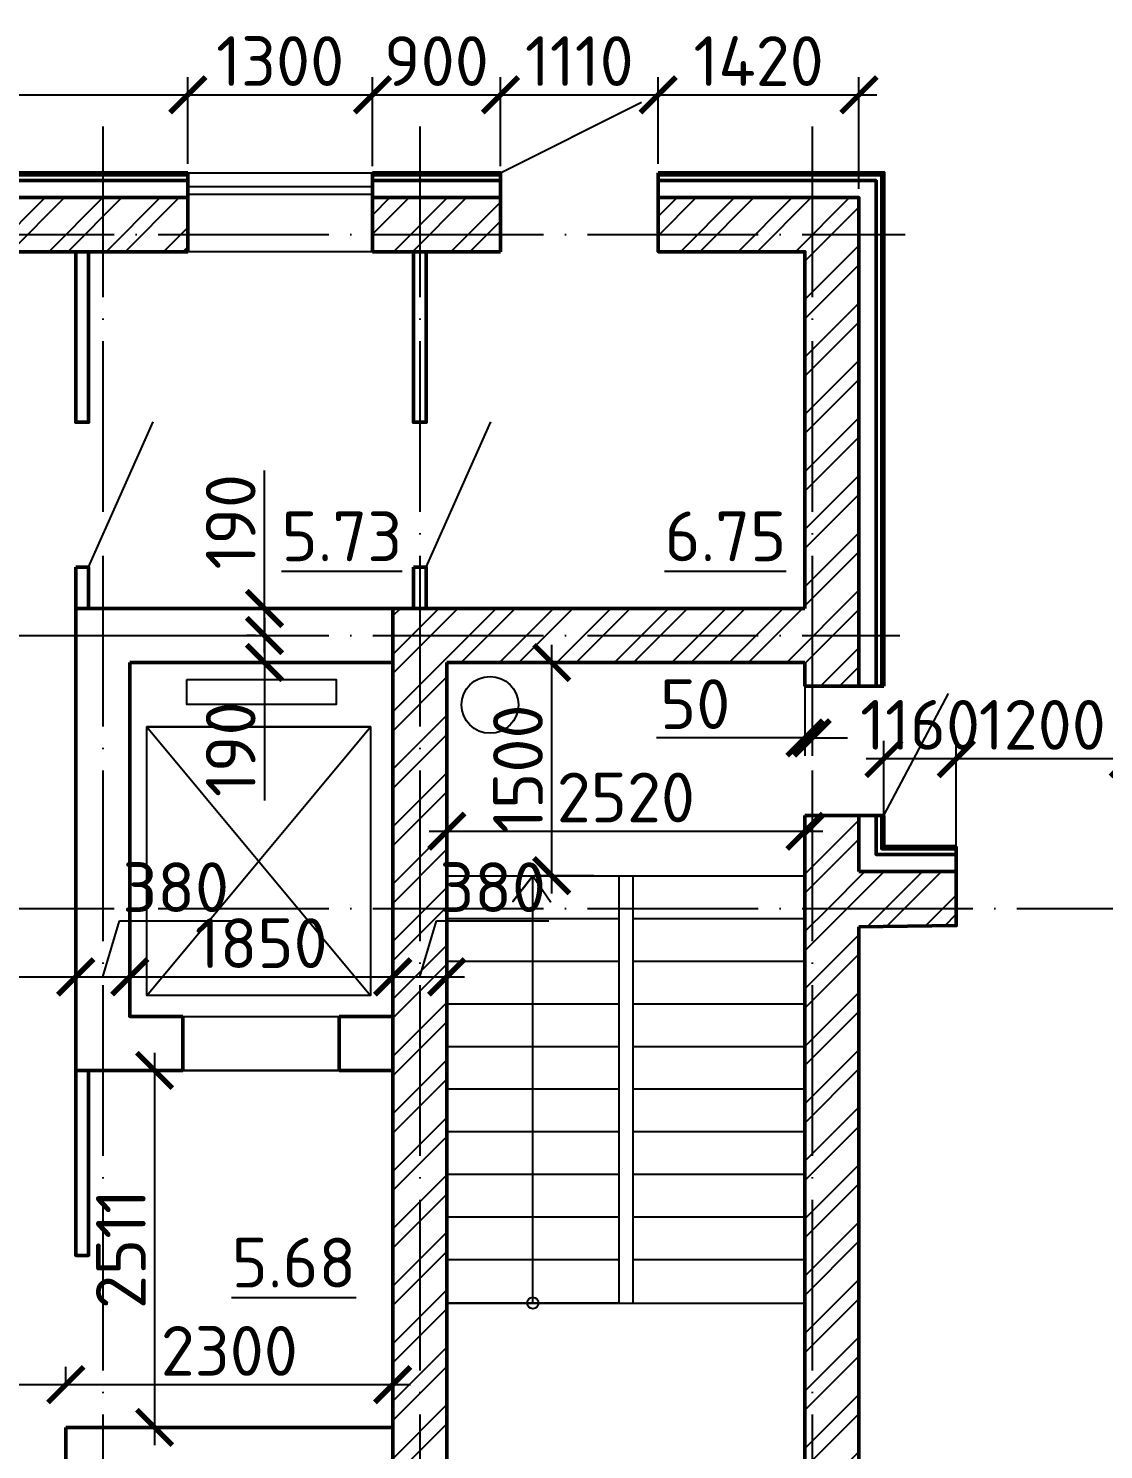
# Model space of a CAD drawing. Header units: millimetres. Extents: x -121275 to -95372, y 16759 to 40426.
# Drawn here: x -118022.8 to -117947.2, y 39449 to 39548.9 of the extents above; entities that cross this region are included whole.
import ezdxf

# ---------------------------------------------------------------- set-up
doc = ezdxf.new("R2010")
doc.units = ezdxf.units.MM
doc.header["$LTSCALE"] = 0.5
doc.linetypes.add('ACAD_ISO04W100', pattern=[30, 24, -3, 0, -3])
for name, color, linetype in [('оси', 7, 'ACAD_ISO04W100'), ('размеры', 7, 'Continuous'), ('тонкие', 7, 'Continuous')]:
    doc.layers.add(name, color=color, linetype=linetype)
for name, color, linetype, lineweight in [('построения', 6, 'Continuous', 25), ('ТОЛСТЫЕ3', 7, 'Continuous', 50), ('ТОНКИЕе', 7, 'Continuous', 25)]:
    doc.layers.add(name, color=color, linetype=linetype, lineweight=lineweight)
doc.styles.add('Наклонный', font='isocpeur.ttf', dxfattribs={"height": 3.5})
doc.dimstyles.new('СТРОИТЕЛЬНЫЙ', dxfattribs={"dimtxt": 3.5, "dimasz": 2.5, "dimexe": 1.25, "dimexo": 0.625, "dimtad": 1, "dimdec": 0, "dimlfac": 100, "dimdsep": 46, "dimtxsty": 'Наклонный', "dimblk1": 'ARCHTICK', "dimblk2": 'ARCHTICK', "dimsah": 1, "dimcen": 0, "dimdle": 1.25, "dimadec": 0, "dimazin": 0, "dimtfac": 0.75, "dimtdec": 0, "dimtmove": 0, "dimatfit": 3, "dimldrblk": 'ARCHTICK', "dimfxl": 1, "dimtolj": 1, "dimtzin": 0, "dimarcsym": 0})
pattern_1 = [(45, (2097.6295, 1014.2258), (-2.02055763, 2.02055763), []), (45, (2098.9765, 1014.2258), (-2.02055763, 2.02055763), [])]

# ---------------------------------------------------------------- blocks, each defined once
blk = doc.blocks.new('_ArchTick')
at = {"color": 0, "linetype": 'ByBlock', "const_width": 0.15}
blk.add_lwpolyline([(-0.5, -0.5), (0.5, 0.5)], dxfattribs=at)
blk = doc.blocks.new('*D973')
at = {"layer": 'Defpoints', "color": 0, "transparency": 16777216}
for p in [(-118006.215, 39508.125), (-117993.271, 39508.125), (-118040.451, 39506.225)]:
    blk.add_point(p, dxfattribs=at)
at = {"layer": 'размеры', "color": 0, "lineweight": -2, "transparency": 16777216}
for p, q in [((-118006.215, 39508.125), (-118006.215, 39517.825)), ((-117993.896, 39508.125), (-118007.465, 39508.125)), ((-118006.215, 39504.975), (-118006.215, 39508.125)), ((-118039.826, 39506.225), (-118004.965, 39506.225))]:
    blk.add_line(p, q, dxfattribs=at)
at = {"layer": 'размеры', "color": 0, "lineweight": -2, "transparency": 16777216, "xscale": 2.5, "yscale": 2.5, "zscale": 2.5}
for p, rotation in [((-118006.215, 39508.125), 90), ((-118006.215, 39506.225), 270)]:
    blk.add_blockref('_ArchTick', p, dxfattribs=dict(at, rotation=rotation))
at = {"layer": 'размеры', "color": 0, "transparency": 16777216, "insert": (-118008.59, 39514.225), "char_height": 3.5, "attachment_point": 5, "rotation": 90, "style": 'Наклонный'}
blk.add_mtext('\\A1;190', dxfattribs=at)
blk = doc.blocks.new('*D974')
at = {"layer": 'Defpoints', "color": 0, "transparency": 16777216}
for p in [(-118006.215, 39506.225), (-118015.687, 39504.325), (-118006.215, 39504.325)]:
    blk.add_point(p, dxfattribs=at)
at = {"layer": 'размеры', "color": 0, "lineweight": -2, "transparency": 16777216}
for p, q in [((-118006.215, 39507.475), (-118006.215, 39504.325)), ((-118006.84, 39506.225), (-118007.465, 39506.225)), ((-118015.062, 39504.325), (-118004.965, 39504.325)), ((-118006.215, 39504.325), (-118006.215, 39494.625))]:
    blk.add_line(p, q, dxfattribs=at)
at = {"layer": 'размеры', "color": 0, "lineweight": -2, "transparency": 16777216, "xscale": 2.5, "yscale": 2.5, "zscale": 2.5}
for p, rotation in [((-118006.215, 39506.225), 90), ((-118006.215, 39504.325), 270)]:
    blk.add_blockref('_ArchTick', p, dxfattribs=dict(at, rotation=rotation))
at = {"layer": 'размеры', "color": 0, "transparency": 16777216, "insert": (-118008.59, 39498.225), "char_height": 3.5, "attachment_point": 5, "rotation": 90, "style": 'Наклонный'}
blk.add_mtext('\\A1;190', dxfattribs=at)
blk = doc.blocks.new('*D975')
at = {"layer": 'Defpoints', "color": 0, "transparency": 16777216}
for p in [(-117968.187, 39504.325), (-117967.687, 39504.325), (-117968.187, 39499.022)]:
    blk.add_point(p, dxfattribs=at)
at = {"layer": 'размеры', "color": 0, "lineweight": -2, "transparency": 16777216}
for p, q in [((-117968.187, 39503.7), (-117968.187, 39497.772)), ((-117967.687, 39503.7), (-117967.687, 39497.772)), ((-117968.187, 39499.022), (-117978.637, 39499.022)), ((-117967.687, 39499.022), (-117968.187, 39499.022)), ((-117967.687, 39499.022), (-117965.187, 39499.022))]:
    blk.add_line(p, q, dxfattribs=at)
at = {"layer": 'размеры', "color": 0, "lineweight": -2, "transparency": 16777216, "xscale": 2.5, "yscale": 2.5, "zscale": 2.5}
blk.add_blockref('_ArchTick', (-117968.187, 39499.022), dxfattribs=at)
at = {"layer": 'размеры', "color": 0, "lineweight": -2, "transparency": 16777216, "xscale": 2.5, "yscale": 2.5, "zscale": 2.5, "rotation": 180}
blk.add_blockref('_ArchTick', (-117967.687, 39499.022), dxfattribs=at)
at = {"layer": 'размеры', "color": 0, "transparency": 16777216, "insert": (-117975.912, 39501.397), "char_height": 3.5, "attachment_point": 5, "style": 'Наклонный'}
blk.add_mtext('\\A1;50', dxfattribs=at)
blk = doc.blocks.new('*D981')
at = {"layer": 'Defpoints', "color": 0, "transparency": 16777216}
for p in [(-118011.612, 39544.258), (-118063.334, 39538.775), (-118011.612, 39538.775)]:
    blk.add_point(p, dxfattribs=at)
at = {"layer": 'размеры', "color": 0, "lineweight": -2, "transparency": 16777216}
for p, q in [((-118063.334, 39539.4), (-118063.334, 39545.508)), ((-118011.612, 39539.4), (-118011.612, 39545.508)), ((-118064.584, 39544.258), (-118010.362, 39544.258))]:
    blk.add_line(p, q, dxfattribs=at)
at = {"layer": 'размеры', "color": 0, "lineweight": -2, "transparency": 16777216, "xscale": 2.5, "yscale": 2.5, "zscale": 2.5, "rotation": 180}
blk.add_blockref('_ArchTick', (-118063.334, 39544.258), dxfattribs=at)
at = {"layer": 'размеры', "color": 0, "lineweight": -2, "transparency": 16777216, "xscale": 2.5, "yscale": 2.5, "zscale": 2.5}
blk.add_blockref('_ArchTick', (-118011.612, 39544.258), dxfattribs=at)
at = {"layer": 'размеры', "color": 0, "transparency": 16777216, "insert": (-118037.473, 39546.633), "char_height": 3.5, "attachment_point": 5, "style": 'Наклонный'}
blk.add_mtext('\\A1;5190', dxfattribs=at)
blk = doc.blocks.new('*D982')
at = {"layer": 'Defpoints', "color": 0, "transparency": 16777216}
for p in [(-117998.612, 39544.258), (-118011.612, 39538.775), (-117998.612, 39538.625)]:
    blk.add_point(p, dxfattribs=at)
at = {"layer": 'размеры', "color": 0, "lineweight": -2, "transparency": 16777216}
for p, q in [((-118011.612, 39539.4), (-118011.612, 39545.508)), ((-117998.612, 39539.25), (-117998.612, 39545.508)), ((-118012.862, 39544.258), (-117997.362, 39544.258))]:
    blk.add_line(p, q, dxfattribs=at)
at = {"layer": 'размеры', "color": 0, "lineweight": -2, "transparency": 16777216, "xscale": 2.5, "yscale": 2.5, "zscale": 2.5, "rotation": 180}
blk.add_blockref('_ArchTick', (-118011.612, 39544.258), dxfattribs=at)
at = {"layer": 'размеры', "color": 0, "lineweight": -2, "transparency": 16777216, "xscale": 2.5, "yscale": 2.5, "zscale": 2.5}
blk.add_blockref('_ArchTick', (-117998.612, 39544.258), dxfattribs=at)
at = {"layer": 'размеры', "color": 0, "transparency": 16777216, "insert": (-118005.112, 39546.633), "char_height": 3.5, "attachment_point": 5, "style": 'Наклонный'}
blk.add_mtext('\\A1;1300', dxfattribs=at)
blk = doc.blocks.new('*D999')
at = {"layer": 'Defpoints', "color": 0, "transparency": 16777216}
for p in [(-118019.487, 39482.207), (-118037.787, 39477.525), (-118019.487, 39477.525)]:
    blk.add_point(p, dxfattribs=at)
at = {"layer": 'размеры', "color": 0, "lineweight": -2, "transparency": 16777216}
for p, q in [((-118037.787, 39478.15), (-118037.787, 39483.457)), ((-118019.487, 39478.15), (-118019.487, 39483.457)), ((-118039.037, 39482.207), (-118018.237, 39482.207))]:
    blk.add_line(p, q, dxfattribs=at)
at = {"layer": 'размеры', "color": 0, "lineweight": -2, "transparency": 16777216, "xscale": 2.5, "yscale": 2.5, "zscale": 2.5, "rotation": 180}
blk.add_blockref('_ArchTick', (-118037.787, 39482.207), dxfattribs=at)
at = {"layer": 'размеры', "color": 0, "lineweight": -2, "transparency": 16777216, "xscale": 2.5, "yscale": 2.5, "zscale": 2.5}
blk.add_blockref('_ArchTick', (-118019.487, 39482.207), dxfattribs=at)
at = {"layer": 'размеры', "color": 0, "transparency": 16777216, "insert": (-118028.637, 39484.582), "char_height": 3.5, "attachment_point": 5, "style": 'Наклонный'}
blk.add_mtext('\\A1;1830', dxfattribs=at)
blk = doc.blocks.new('*D1000')
at = {"layer": 'Defpoints', "color": 0, "transparency": 16777216}
for p in [(-118015.687, 39482.207), (-118015.687, 39479.425), (-118019.487, 39477.525)]:
    blk.add_point(p, dxfattribs=at)
at = {"layer": 'размеры', "color": 0, "lineweight": -2, "transparency": 16777216}
for p, q in [((-118017.587, 39482.207), (-118016.406, 39486.144)), ((-118016.406, 39486.144), (-118008.506, 39486.144)), ((-118019.487, 39478.15), (-118019.487, 39483.457)), ((-118015.687, 39480.05), (-118015.687, 39483.457)), ((-118020.737, 39482.207), (-118014.437, 39482.207))]:
    blk.add_line(p, q, dxfattribs=at)
at = {"layer": 'размеры', "color": 0, "lineweight": -2, "transparency": 16777216, "xscale": 2.5, "yscale": 2.5, "zscale": 2.5, "rotation": 180}
blk.add_blockref('_ArchTick', (-118019.487, 39482.207), dxfattribs=at)
at = {"layer": 'размеры', "color": 0, "lineweight": -2, "transparency": 16777216, "xscale": 2.5, "yscale": 2.5, "zscale": 2.5}
blk.add_blockref('_ArchTick', (-118015.687, 39482.207), dxfattribs=at)
at = {"layer": 'размеры', "color": 0, "transparency": 16777216, "insert": (-118012.456, 39488.519), "char_height": 3.5, "attachment_point": 5, "style": 'Наклонный'}
blk.add_mtext('\\A1;380', dxfattribs=at)
blk = doc.blocks.new('*D1001')
at = {"layer": 'Defpoints', "color": 0, "transparency": 16777216}
for p in [(-117997.187, 39482.207), (-118015.687, 39479.425), (-117997.187, 39479.425)]:
    blk.add_point(p, dxfattribs=at)
at = {"layer": 'размеры', "color": 0, "lineweight": -2, "transparency": 16777216}
for p, q in [((-118015.687, 39480.05), (-118015.687, 39483.457)), ((-117997.187, 39480.05), (-117997.187, 39483.457)), ((-118016.937, 39482.207), (-117995.937, 39482.207))]:
    blk.add_line(p, q, dxfattribs=at)
at = {"layer": 'размеры', "color": 0, "lineweight": -2, "transparency": 16777216, "xscale": 2.5, "yscale": 2.5, "zscale": 2.5, "rotation": 180}
blk.add_blockref('_ArchTick', (-118015.687, 39482.207), dxfattribs=at)
at = {"layer": 'размеры', "color": 0, "lineweight": -2, "transparency": 16777216, "xscale": 2.5, "yscale": 2.5, "zscale": 2.5}
blk.add_blockref('_ArchTick', (-117997.187, 39482.207), dxfattribs=at)
at = {"layer": 'размеры', "color": 0, "transparency": 16777216, "insert": (-118006.437, 39484.582), "char_height": 3.5, "attachment_point": 5, "style": 'Наклонный'}
blk.add_mtext('\\A1;1850', dxfattribs=at)
blk = doc.blocks.new('*D1002')
at = {"layer": 'Defpoints', "color": 0, "transparency": 16777216}
for p in [(-117993.387, 39482.207), (-117997.187, 39479.425), (-117993.387, 39479.425)]:
    blk.add_point(p, dxfattribs=at)
at = {"layer": 'размеры', "color": 0, "lineweight": -2, "transparency": 16777216}
for p, q in [((-117995.287, 39482.207), (-117994.106, 39486.144)), ((-117994.106, 39486.144), (-117986.206, 39486.144)), ((-117997.187, 39480.05), (-117997.187, 39483.457)), ((-117993.387, 39480.05), (-117993.387, 39483.457)), ((-117998.437, 39482.207), (-117992.137, 39482.207))]:
    blk.add_line(p, q, dxfattribs=at)
at = {"layer": 'размеры', "color": 0, "lineweight": -2, "transparency": 16777216, "xscale": 2.5, "yscale": 2.5, "zscale": 2.5, "rotation": 180}
blk.add_blockref('_ArchTick', (-117997.187, 39482.207), dxfattribs=at)
at = {"layer": 'размеры', "color": 0, "lineweight": -2, "transparency": 16777216, "xscale": 2.5, "yscale": 2.5, "zscale": 2.5}
blk.add_blockref('_ArchTick', (-117993.387, 39482.207), dxfattribs=at)
at = {"layer": 'размеры', "color": 0, "transparency": 16777216, "insert": (-117990.156, 39488.519), "char_height": 3.5, "attachment_point": 5, "style": 'Наклонный'}
blk.add_mtext('\\A1;380', dxfattribs=at)
blk = doc.blocks.new('*D1003')
at = {"layer": 'Defpoints', "color": 0, "transparency": 16777216}
for p in [(-117993.387, 39504.325), (-117968.187, 39493.556), (-117968.187, 39492.457)]:
    blk.add_point(p, dxfattribs=at)
at = {"layer": 'размеры', "color": 0, "lineweight": -2, "transparency": 16777216}
for p, q in [((-117993.387, 39503.7), (-117993.387, 39491.207)), ((-117994.637, 39492.457), (-117966.937, 39492.457)), ((-117968.187, 39492.931), (-117968.187, 39491.207))]:
    blk.add_line(p, q, dxfattribs=at)
at = {"layer": 'размеры', "color": 0, "lineweight": -2, "transparency": 16777216, "xscale": 2.5, "yscale": 2.5, "zscale": 2.5, "rotation": 180}
blk.add_blockref('_ArchTick', (-117993.387, 39492.457), dxfattribs=at)
at = {"layer": 'размеры', "color": 0, "lineweight": -2, "transparency": 16777216, "xscale": 2.5, "yscale": 2.5, "zscale": 2.5}
blk.add_blockref('_ArchTick', (-117968.187, 39492.457), dxfattribs=at)
at = {"layer": 'размеры', "color": 0, "transparency": 16777216, "insert": (-117980.787, 39494.832), "char_height": 3.5, "attachment_point": 5, "style": 'Наклонный'}
blk.add_mtext('\\A1;2520', dxfattribs=at)
blk = doc.blocks.new('*D1004')
at = {"layer": 'Defpoints', "color": 0, "transparency": 16777216}
for p in [(-117986.005, 39504.325), (-117980.787, 39504.325), (-117982.418, 39489.325)]:
    blk.add_point(p, dxfattribs=at)
at = {"layer": 'размеры', "color": 0, "lineweight": -2, "transparency": 16777216}
for p, q in [((-117986.005, 39488.075), (-117986.005, 39505.575)), ((-117981.412, 39504.325), (-117987.255, 39504.325)), ((-117983.043, 39489.325), (-117987.255, 39489.325))]:
    blk.add_line(p, q, dxfattribs=at)
at = {"layer": 'размеры', "color": 0, "lineweight": -2, "transparency": 16777216, "xscale": 2.5, "yscale": 2.5, "zscale": 2.5}
for p, rotation in [((-117986.005, 39504.325), 90), ((-117986.005, 39489.325), 270)]:
    blk.add_blockref('_ArchTick', p, dxfattribs=dict(at, rotation=rotation))
at = {"layer": 'размеры', "color": 0, "transparency": 16777216, "insert": (-117988.38, 39496.825), "char_height": 3.5, "attachment_point": 5, "rotation": 90, "style": 'Наклонный'}
blk.add_mtext('\\A1;1500', dxfattribs=at)
blk = doc.blocks.new('*D969')
at = {"layer": 'Defpoints', "color": 0, "transparency": 16777216}
for p in [(-118020.188, 39453.527), (-118020.188, 39452.766), (-118037.787, 39449.579)]:
    blk.add_point(p, dxfattribs=at)
at = {"layer": 'размеры', "color": 0, "lineweight": -2, "transparency": 16777216}
for p, q in [((-118037.787, 39450.204), (-118037.787, 39454.777)), ((-118020.188, 39453.391), (-118020.188, 39454.777)), ((-118039.037, 39453.527), (-118018.938, 39453.527))]:
    blk.add_line(p, q, dxfattribs=at)
at = {"layer": 'размеры', "color": 0, "lineweight": -2, "transparency": 16777216, "xscale": 2.5, "yscale": 2.5, "zscale": 2.5, "rotation": 180}
blk.add_blockref('_ArchTick', (-118037.787, 39453.527), dxfattribs=at)
at = {"layer": 'размеры', "color": 0, "lineweight": -2, "transparency": 16777216, "xscale": 2.5, "yscale": 2.5, "zscale": 2.5}
blk.add_blockref('_ArchTick', (-118020.188, 39453.527), dxfattribs=at)
at = {"layer": 'размеры', "color": 0, "transparency": 16777216, "insert": (-118028.987, 39455.902), "char_height": 3.5, "attachment_point": 5, "style": 'Наклонный'}
blk.add_mtext('\\A1;1760', dxfattribs=at)
blk = doc.blocks.new('*D970')
at = {"layer": 'Defpoints', "color": 0, "transparency": 16777216}
for p in [(-117997.187, 39453.527), (-118020.188, 39452.766), (-117997.187, 39452.766)]:
    blk.add_point(p, dxfattribs=at)
at = {"layer": 'размеры', "color": 0, "lineweight": -2, "transparency": 16777216}
for p, q in [((-118020.188, 39453.391), (-118020.188, 39454.777)), ((-117997.187, 39453.391), (-117997.187, 39454.777)), ((-118021.438, 39453.527), (-117995.937, 39453.527))]:
    blk.add_line(p, q, dxfattribs=at)
at = {"layer": 'размеры', "color": 0, "lineweight": -2, "transparency": 16777216, "xscale": 2.5, "yscale": 2.5, "zscale": 2.5, "rotation": 180}
blk.add_blockref('_ArchTick', (-118020.188, 39453.527), dxfattribs=at)
at = {"layer": 'размеры', "color": 0, "lineweight": -2, "transparency": 16777216, "xscale": 2.5, "yscale": 2.5, "zscale": 2.5}
blk.add_blockref('_ArchTick', (-117997.187, 39453.527), dxfattribs=at)
at = {"layer": 'размеры', "color": 0, "transparency": 16777216, "insert": (-118008.687, 39455.902), "char_height": 3.5, "attachment_point": 5, "style": 'Наклонный'}
blk.add_mtext('\\A1;2300', dxfattribs=at)
blk = doc.blocks.new('*D1019')
at = {"layer": 'Defpoints', "color": 0, "transparency": 16777216}
for p in [(-117997.187, 39475.625), (-118013.942, 39450.512), (-117997.187, 39450.512)]:
    blk.add_point(p, dxfattribs=at)
at = {"layer": 'размеры', "color": 0, "lineweight": -2, "transparency": 16777216}
for p, q in [((-118013.942, 39476.875), (-118013.942, 39449.262)), ((-117997.812, 39475.625), (-118015.192, 39475.625)), ((-117997.812, 39450.512), (-118015.192, 39450.512))]:
    blk.add_line(p, q, dxfattribs=at)
at = {"layer": 'размеры', "color": 0, "lineweight": -2, "transparency": 16777216, "xscale": 2.5, "yscale": 2.5, "zscale": 2.5}
for p, rotation in [((-118013.942, 39475.625), 90), ((-118013.942, 39450.512), 270)]:
    blk.add_blockref('_ArchTick', p, dxfattribs=dict(at, rotation=rotation))
at = {"layer": 'размеры', "color": 0, "transparency": 16777216, "insert": (-118016.317, 39463.069), "char_height": 3.5, "attachment_point": 5, "rotation": 90, "style": 'Наклонный'}
blk.add_mtext('\\A1;2511', dxfattribs=at)
blk = doc.blocks.new('*D1047')
at = {"layer": 'Defpoints', "color": 0, "transparency": 16777216}
for p in [(-117945.438, 39497.564), (-117957.538, 39491.379), (-117945.438, 39491.382)]:
    blk.add_point(p, dxfattribs=at)
at = {"layer": 'размеры', "color": 0, "lineweight": -2, "transparency": 16777216}
for p, q in [((-117957.538, 39492.004), (-117957.538, 39498.814)), ((-117945.438, 39492.007), (-117945.438, 39498.814)), ((-117958.788, 39497.564), (-117944.188, 39497.564))]:
    blk.add_line(p, q, dxfattribs=at)
at = {"layer": 'размеры', "color": 0, "lineweight": -2, "transparency": 16777216, "xscale": 2.5, "yscale": 2.5, "zscale": 2.5, "rotation": 180}
blk.add_blockref('_ArchTick', (-117957.538, 39497.564), dxfattribs=at)
at = {"layer": 'размеры', "color": 0, "lineweight": -2, "transparency": 16777216, "xscale": 2.5, "yscale": 2.5, "zscale": 2.5}
blk.add_blockref('_ArchTick', (-117945.438, 39497.564), dxfattribs=at)
at = {"layer": 'размеры', "color": 0, "transparency": 16777216, "insert": (-117951.488, 39499.939), "char_height": 3.5, "attachment_point": 5, "style": 'Наклонный'}
blk.add_mtext('\\A1;1200', dxfattribs=at)
blk = doc.blocks.new('*D1202')
at = {"layer": 'Defpoints', "color": 0, "transparency": 16777216}
for p in [(-117957.538, 39497.564), (-117962.637, 39491.377), (-117957.538, 39489.625)]:
    blk.add_point(p, dxfattribs=at)
at = {"layer": 'размеры', "color": 0, "lineweight": -2, "transparency": 16777216}
for p, q in [((-117962.637, 39492.002), (-117962.637, 39498.814)), ((-117957.538, 39490.25), (-117957.538, 39498.814)), ((-117963.887, 39497.564), (-117956.288, 39497.564))]:
    blk.add_line(p, q, dxfattribs=at)
at = {"layer": 'размеры', "color": 0, "lineweight": -2, "transparency": 16777216, "xscale": 2.5, "yscale": 2.5, "zscale": 2.5, "rotation": 180}
blk.add_blockref('_ArchTick', (-117962.637, 39497.564), dxfattribs=at)
at = {"layer": 'размеры', "color": 0, "lineweight": -2, "transparency": 16777216, "xscale": 2.5, "yscale": 2.5, "zscale": 2.5}
blk.add_blockref('_ArchTick', (-117957.538, 39497.564), dxfattribs=at)
at = {"layer": 'размеры', "color": 0, "transparency": 16777216, "insert": (-117960.087, 39499.939), "char_height": 3.5, "attachment_point": 5, "style": 'Наклонный'}
blk.add_mtext('\\A1;1160', dxfattribs=at)
blk = doc.blocks.new('*D1203')
at = {"layer": 'Defpoints', "color": 0, "transparency": 16777216}
for p in [(-117989.612, 39544.258), (-117998.612, 39538.775), (-117989.612, 39538.625)]:
    blk.add_point(p, dxfattribs=at)
at = {"layer": 'размеры', "color": 0, "lineweight": -2, "transparency": 16777216}
for p, q in [((-117998.612, 39539.4), (-117998.612, 39545.508)), ((-117989.612, 39539.25), (-117989.612, 39545.508)), ((-117999.862, 39544.258), (-117988.362, 39544.258))]:
    blk.add_line(p, q, dxfattribs=at)
at = {"layer": 'размеры', "color": 0, "lineweight": -2, "transparency": 16777216, "xscale": 2.5, "yscale": 2.5, "zscale": 2.5, "rotation": 180}
blk.add_blockref('_ArchTick', (-117998.612, 39544.258), dxfattribs=at)
at = {"layer": 'размеры', "color": 0, "lineweight": -2, "transparency": 16777216, "xscale": 2.5, "yscale": 2.5, "zscale": 2.5}
blk.add_blockref('_ArchTick', (-117989.612, 39544.258), dxfattribs=at)
at = {"layer": 'размеры', "color": 0, "transparency": 16777216, "insert": (-117994.112, 39546.633), "char_height": 3.5, "attachment_point": 5, "style": 'Наклонный'}
blk.add_mtext('\\A1;900', dxfattribs=at)
blk = doc.blocks.new('*D1204')
at = {"layer": 'Defpoints', "color": 0, "transparency": 16777216}
for p in [(-117978.512, 39544.258), (-117989.612, 39538.625), (-117978.512, 39538.775)]:
    blk.add_point(p, dxfattribs=at)
at = {"layer": 'размеры', "color": 0, "lineweight": -2, "transparency": 16777216}
for p, q in [((-117989.612, 39539.25), (-117989.612, 39545.508)), ((-117978.512, 39539.4), (-117978.512, 39545.508)), ((-117990.862, 39544.258), (-117977.262, 39544.258))]:
    blk.add_line(p, q, dxfattribs=at)
at = {"layer": 'размеры', "color": 0, "lineweight": -2, "transparency": 16777216, "xscale": 2.5, "yscale": 2.5, "zscale": 2.5, "rotation": 180}
blk.add_blockref('_ArchTick', (-117989.612, 39544.258), dxfattribs=at)
at = {"layer": 'размеры', "color": 0, "lineweight": -2, "transparency": 16777216, "xscale": 2.5, "yscale": 2.5, "zscale": 2.5}
blk.add_blockref('_ArchTick', (-117978.512, 39544.258), dxfattribs=at)
at = {"layer": 'размеры', "color": 0, "transparency": 16777216, "insert": (-117984.062, 39546.633), "char_height": 3.5, "attachment_point": 5, "style": 'Наклонный'}
blk.add_mtext('\\A1;1110', dxfattribs=at)
blk = doc.blocks.new('*D1205')
at = {"layer": 'Defpoints', "color": 0, "transparency": 16777216}
for p in [(-117964.387, 39544.258), (-117978.512, 39538.775), (-117964.387, 39537.025)]:
    blk.add_point(p, dxfattribs=at)
at = {"layer": 'размеры', "color": 0, "lineweight": -2, "transparency": 16777216}
for p, q in [((-117978.512, 39539.4), (-117978.512, 39545.508)), ((-117964.387, 39537.65), (-117964.387, 39545.508)), ((-117979.762, 39544.258), (-117963.137, 39544.258))]:
    blk.add_line(p, q, dxfattribs=at)
at = {"layer": 'размеры', "color": 0, "lineweight": -2, "transparency": 16777216, "xscale": 2.5, "yscale": 2.5, "zscale": 2.5, "rotation": 180}
blk.add_blockref('_ArchTick', (-117978.512, 39544.258), dxfattribs=at)
at = {"layer": 'размеры', "color": 0, "lineweight": -2, "transparency": 16777216, "xscale": 2.5, "yscale": 2.5, "zscale": 2.5}
blk.add_blockref('_ArchTick', (-117964.387, 39544.258), dxfattribs=at)
at = {"layer": 'размеры', "color": 0, "transparency": 16777216, "insert": (-117971.449, 39546.633), "char_height": 3.5, "attachment_point": 5, "style": 'Наклонный'}
blk.add_mtext('\\A1;1420', dxfattribs=at)

msp = doc.modelspace()

# ---------------------------------------------------------------- hatches: boundary and pattern name
at = {"layer": 'тонкие', "transparency": 33554687}
h = msp.add_hatch(dxfattribs=at)
h.set_pattern_fill('ANSI32', scale=0.3)
h.set_pattern_definition(pattern_1)
h.paths.add_polyline_path([(-118039.687, 39537.025), (-118063.334, 39537.025), (-118063.334, 39534.425), (-118039.687, 39534.425)])
h.paths.add_polyline_path([(-118017.587, 39537.025), (-118039.687, 39537.025), (-118039.687, 39534.425), (-118017.587, 39534.425)])
h.paths.add_polyline_path([(-118039.687, 39534.425), (-118063.334, 39534.425), (-118063.334, 39533.225), (-118058.487, 39533.225), (-118041.587, 39533.225), (-118041.587, 39513.825), (-118041.587, 39512.925), (-118039.687, 39512.925)])
h.paths.add_polyline_path([(-118017.587, 39534.425), (-118039.687, 39534.425), (-118039.687, 39512.925), (-118037.787, 39512.925), (-118037.787, 39533.225), (-118017.587, 39533.225)])
h.paths.add_polyline_path([(-118011.612, 39537.025), (-118017.587, 39537.025), (-118017.587, 39534.425), (-118011.612, 39534.425)])
h.paths.add_polyline_path([(-118011.612, 39534.425), (-118017.587, 39534.425), (-118017.587, 39533.225), (-118015.787, 39533.225), (-118011.612, 39533.225), (-118011.612, 39533.779)])
h.paths.add_polyline_path([(-117995.287, 39537.025), (-117998.612, 39537.025), (-117998.612, 39534.425), (-117995.287, 39534.425)])
h.paths.add_polyline_path([(-117995.287, 39534.425), (-117998.612, 39534.425), (-117998.612, 39533.225), (-117995.287, 39533.225)])
h.paths.add_polyline_path([(-117964.387, 39537.025), (-117967.687, 39537.025), (-117967.687, 39534.425), (-117964.387, 39534.425)])
h.paths.add_polyline_path([(-117964.387, 39533.125), (-117964.387, 39534.425), (-117967.687, 39534.425), (-117967.687, 39506.225), (-117964.387, 39506.225)])
h.paths.add_polyline_path([(-117964.387, 39493.556), (-117967.687, 39493.556), (-117967.687, 39487.025), (-117957.538, 39487.025), (-117957.538, 39489.625), (-117964.387, 39489.625)])
h.paths.add_polyline_path([(-117967.687, 39493.556), (-117968.187, 39493.556), (-117968.187, 39487.025), (-117967.687, 39487.025)], flags=17)
h.paths.add_polyline_path([(-117967.687, 39502.656), (-117964.387, 39502.656), (-117964.387, 39506.225), (-117967.687, 39506.225)])
h.paths.add_polyline_path([(-117968.187, 39502.656), (-117967.687, 39502.656), (-117967.687, 39506.225), (-117997.187, 39506.225), (-117997.187, 39487.025), (-117993.387, 39487.025), (-117993.387, 39489.325), (-117993.387, 39504.325), (-117968.187, 39504.325)])
h.paths.add_polyline_path([(-117989.612, 39533.225), (-117989.612, 39534.425), (-117995.287, 39534.425), (-117995.287, 39533.225)], flags=17)
h.paths.add_polyline_path([(-117989.612, 39534.425), (-117989.612, 39537.025), (-117995.287, 39537.025), (-117995.287, 39534.425)])
h.paths.add_polyline_path([(-117978.512, 39537.025), (-117978.512, 39534.425), (-117967.687, 39534.425), (-117967.687, 39537.025)])
h.paths.add_polyline_path([(-117978.512, 39534.425), (-117978.512, 39533.225), (-117968.187, 39533.225), (-117968.187, 39508.125), (-117997.172, 39508.125), (-117997.172, 39506.225), (-117967.687, 39506.225), (-117967.687, 39534.425)])
h = msp.add_hatch(dxfattribs=at)
h.set_pattern_fill('ANSI32', scale=0.3)
h.set_pattern_definition(pattern_1)
h.paths.add_polyline_path([(-117843.387, 39487.025), (-117850.463, 39487.025), (-117850.463, 39485.727), (-117843.587, 39485.727), (-117843.387, 39485.727)], flags=16)
h.paths.add_polyline_path([(-117843.387, 39507.925), (-117844.587, 39507.925), (-117844.587, 39489.625), (-117850.463, 39489.625), (-117850.463, 39487.025), (-117843.387, 39487.025)], flags=16)
h.paths.add_polyline_path([(-117839.587, 39489.625), (-117840.787, 39489.625), (-117840.787, 39507.925), (-117843.387, 39507.925), (-117843.387, 39489.625), (-117838.887, 39489.625)])
h.paths.add_polyline_path([(-117839.587, 39486.743), (-117839.587, 39487.025), (-117839.587, 39489.625), (-117840.787, 39489.625), (-117840.787, 39507.925), (-117843.387, 39507.925), (-117844.587, 39507.925), (-117844.587, 39489.625), (-117850.463, 39489.625), (-117850.463, 39487.025), (-117850.463, 39485.727), (-117843.587, 39485.727), (-117843.387, 39485.727), (-117843.386, 39425.925), (-117860.324, 39425.925), (-117860.324, 39424.025), (-117839.587, 39424.025)])
h.paths.add_polyline_path([(-117843.387, 39424.025), (-117860.324, 39424.025), (-117860.324, 39422.125), (-117859.424, 39422.125), (-117843.387, 39422.125)])
h.paths.add_polyline_path([(-117839.587, 39424.025), (-117843.387, 39424.025), (-117843.387, 39422.125), (-117843.386, 39422.125), (-117843.385, 39353.225), (-117843.387, 39352.025), (-117839.587, 39352.025)])
h.paths.add_polyline_path([(-117839.587, 39352.025), (-117848.143, 39352.025), (-117848.143, 39349.425), (-117843.387, 39349.425), (-117839.587, 39349.425)])
h.paths.add_polyline_path([(-117968.187, 39487.025), (-117968.187, 39487.286), (-117968.187, 39485.725)])
h = msp.add_hatch(dxfattribs=at)
h.set_pattern_fill('ANSI32', scale=0.3)
h.set_pattern_definition(pattern_1)
h.paths.add_polyline_path([(-117997.187, 39445.825), (-118017.587, 39445.825), (-118017.587, 39443.325), (-117997.187, 39443.325)])
h.paths.add_polyline_path([(-118017.587, 39445.825), (-118020.188, 39445.825), (-118020.188, 39443.325), (-118017.587, 39443.325)])
h.paths.add_polyline_path([(-117986.136, 39445.825), (-117995.287, 39445.825), (-117995.287, 39443.325), (-117986.136, 39443.325)])
h.paths.add_polyline_path([(-117986.136, 39447.125), (-117993.387, 39447.125), (-117993.387, 39487.025), (-117995.287, 39487.025), (-117995.287, 39445.825), (-117986.136, 39445.825)])
h.paths.add_polyline_path([(-117995.287, 39445.825), (-117997.187, 39445.825), (-117997.187, 39443.325), (-117995.287, 39443.325)])
h.paths.add_polyline_path([(-117967.687, 39445.825), (-117974.036, 39445.825), (-117974.036, 39443.325), (-117968.187, 39443.325), (-117968.187, 39440.699), (-117967.687, 39440.699)])
h.paths.add_polyline_path([(-117964.387, 39445.825), (-117967.687, 39445.825), (-117967.687, 39440.699), (-117964.387, 39440.699)])
h.paths.add_polyline_path([(-117967.687, 39487.025), (-117968.187, 39487.025), (-117968.187, 39485.725), (-117968.187, 39447.125), (-117974.036, 39447.125), (-117974.036, 39445.825), (-117967.687, 39445.825)])
h.paths.add_polyline_path([(-117964.387, 39485.725), (-117957.538, 39485.815), (-117957.538, 39487.025), (-117967.687, 39487.025), (-117967.687, 39445.825), (-117964.387, 39445.825)])
h.paths.add_polyline_path([(-118057.587, 39424.025), (-118110.487, 39424.025), (-118110.487, 39422.125), (-118057.587, 39422.125)])
h.paths.add_polyline_path([(-118057.587, 39425.925), (-118059.487, 39425.925), (-118110.487, 39425.925), (-118110.487, 39424.025), (-118057.587, 39424.025)])
h.paths.add_polyline_path([(-117984.687, 39424.025), (-117995.287, 39424.025), (-117995.287, 39422.125), (-117991.413, 39422.125), (-117984.687, 39422.125)])
h.paths.add_polyline_path([(-117984.687, 39425.925), (-117995.287, 39425.925), (-117995.287, 39424.025), (-117984.687, 39424.025)])
h.paths.add_polyline_path([(-117995.287, 39425.925), (-117997.187, 39425.925), (-117997.187, 39424.025), (-117995.287, 39424.025)])
h.paths.add_polyline_path([(-117995.287, 39424.025), (-117997.187, 39424.025), (-117997.187, 39422.125), (-117995.287, 39422.125)])
h.paths.add_polyline_path([(-117967.687, 39424.025), (-117974.587, 39424.025), (-117974.587, 39422.125), (-117969.587, 39422.125), (-117969.587, 39418.196), (-117967.687, 39418.196)])
h.paths.add_polyline_path([(-117967.687, 39430.599), (-117968.187, 39430.599), (-117968.187, 39425.925), (-117974.587, 39425.925), (-117974.587, 39424.025), (-117967.687, 39424.025)])
h.paths.add_polyline_path([(-117965.787, 39422.125), (-117860.324, 39422.125), (-117860.324, 39424.025), (-117967.687, 39424.025), (-117967.687, 39418.196), (-117965.787, 39418.196)])
h.paths.add_polyline_path([(-117860.324, 39425.925), (-117964.387, 39425.925), (-117964.387, 39430.599), (-117967.687, 39430.599), (-117967.687, 39424.025), (-117860.324, 39424.025)])
h.paths.add_polyline_path([(-118039.687, 39487.025), (-118041.587, 39487.025), (-118041.587, 39445.825), (-118039.687, 39445.825)])
h.paths.add_polyline_path([(-118037.787, 39487.025), (-118039.687, 39487.025), (-118039.687, 39445.825), (-118037.787, 39445.825)])
h.paths.add_polyline_path([(-118039.687, 39503.891), (-118041.587, 39503.891), (-118041.587, 39487.025), (-118039.687, 39487.025)])
h.paths.add_polyline_path([(-118037.787, 39503.891), (-118039.687, 39503.891), (-118039.687, 39487.025), (-118037.787, 39487.025)])
h.paths.add_polyline_path([(-117997.187, 39487.025), (-117997.187, 39445.825), (-117995.287, 39445.825), (-117995.287, 39487.025)])

# ---------------------------------------------------------------- linework, layer by layer
at = {"layer": 'оси', "color": 7}
for points in [[(-118017.587, 39542.025), (-118017.587, 39352.025)], [(-117995.287, 39542.025), (-117995.287, 39352.025)], [(-117967.687, 39542.025), (-117967.687, 39352.025)], [(-118119.384, 39534.425), (-117961.126, 39534.425)], [(-118119.384, 39506.225), (-117961.519, 39506.225)], [(-118119.384, 39487.025), (-117828.747, 39487.025)]]:
    msp.add_lwpolyline(points, dxfattribs=at)
at = {"layer": 'построения', "color": 7, "lineweight": 50}
for p, q in [((-118017.587, 39508.125), (-118019.487, 39508.125)), ((-118019.487, 39508.125), (-118019.487, 39485.773)), ((-117968.187, 39508.125), (-118018.354, 39508.125)), ((-118018.354, 39508.125), (-118017.587, 39508.125)), ((-117997.187, 39508.125), (-117997.187, 39475.625)), ((-117997.187, 39504.325), (-118015.687, 39504.325)), ((-118015.687, 39504.325), (-118015.687, 39486.282)), ((-117968.187, 39504.325), (-117993.387, 39504.325)), ((-117993.387, 39504.325), (-117993.387, 39447.125)), ((-118015.687, 39487.025), (-118015.687, 39488.925)), ((-118019.487, 39485.773), (-118019.487, 39487.025)), ((-118019.487, 39487.025), (-118019.487, 39485.125)), ((-118015.687, 39486.282), (-118015.687, 39487.025)), ((-117997.187, 39475.625), (-117997.187, 39444.023))]:
    msp.add_line(p, q, dxfattribs=at)
for points in [[(-118011.612, 39537.025), (-118063.334, 39537.025)], [(-117989.612, 39537.025), (-117998.612, 39537.025)], [(-117964.387, 39502.656), (-117964.387, 39533.125), (-117964.387, 39537.025), (-117978.512, 39537.025)], [(-118011.612, 39533.225), (-118037.787, 39533.225)], [(-117989.612, 39533.225), (-117998.612, 39533.225)], [(-117968.187, 39508.125), (-117968.187, 39533.225), (-117968.187, 39533.225), (-117968.187, 39533.225), (-117978.512, 39533.225)], [(-118019.487, 39508.125), (-118019.487, 39475.625), (-118011.947, 39475.625)], [(-117968.187, 39502.656), (-117968.187, 39504.325)], [(-117968.187, 39485.725), (-117968.187, 39493.556)], [(-117962.637, 39491.377), (-117962.637, 39493.556)], [(-117957.538, 39489.625), (-117964.387, 39489.625)], [(-118011.947, 39479.425), (-118015.687, 39479.425), (-118015.687, 39486.282)], [(-117968.187, 39485.725), (-117968.187, 39447.125)], [(-117957.538, 39485.815), (-117964.387, 39485.725)], [(-117964.387, 39440.699), (-117964.387, 39485.725)], [(-117997.187, 39479.425), (-118000.947, 39479.425)], [(-118000.947, 39475.625), (-117997.187, 39475.625)]]:
    msp.add_lwpolyline(points, dxfattribs=at)
at = {"layer": 'ТОЛСТЫЕ3', "color": 7}
for points in [[(-117998.612, 39538.775), (-117989.612, 39538.775), (-117989.612, 39533.225)], [(-117978.512, 39533.225), (-117977.612, 39533.225), (-117977.512, 39533.225), (-117978.512, 39533.225), (-117978.512, 39538.775)], [(-118019.037, 39533.225), (-118018.587, 39533.225), (-118018.587, 39521.225), (-118019.487, 39521.225), (-118019.487, 39533.225)], [(-117995.287, 39533.225), (-117994.837, 39533.225), (-117994.837, 39521.225), (-117995.737, 39521.225), (-117995.737, 39533.225)], [(-118019.487, 39511.031), (-118018.587, 39511.031), (-118018.587, 39508.125)], [(-118018.587, 39508.125), (-118019.487, 39508.125), (-118019.487, 39511.031)], [(-117995.737, 39511.031), (-117994.837, 39511.031), (-117994.837, 39508.125)], [(-117994.837, 39508.125), (-117995.737, 39508.125), (-117995.737, 39511.031)], [(-117964.387, 39493.556), (-117964.387, 39489.625)], [(-117963.187, 39493.556), (-117963.187, 39490.825), (-117962.637, 39490.825)], [(-117962.637, 39491.225), (-117962.787, 39491.225), (-117962.787, 39493.556)]]:
    msp.add_lwpolyline(points, dxfattribs=at)
at = {"layer": 'ТОНКИЕе', "color": 7}
for points in [[(-117989.612, 39538.775), (-117979.687, 39543.744)], [(-118011.612, 39538.775), (-117998.612, 39538.775), (-117998.612, 39537.775), (-118011.612, 39537.775), (-118011.612, 39537.275), (-117998.612, 39537.275), (-117998.612, 39533.225), (-118011.612, 39533.225)], [(-118018.587, 39511.031), (-118014.035, 39521.253)], [(-117994.837, 39511.031), (-117990.285, 39521.253)], [(-117993.387, 39504.325), (-117993.387, 39489.325), (-117982.418, 39489.325)], [(-117962.637, 39493.556), (-117958.085, 39502.148)], [(-118014.484, 39480.901), (-118014.484, 39499.794), (-117998.751, 39499.794), (-117998.751, 39480.901), (-118014.484, 39480.901), (-118014.484, 39480.901), (-117998.751, 39499.794), (-118014.484, 39499.794), (-117998.751, 39480.901)], [(-117957.538, 39491.379), (-117957.538, 39485.815)], [(-117993.387, 39477.928), (-117993.387, 39489.325), (-117968.187, 39489.325)], [(-117987.337, 39459.267), (-117987.337, 39489.325), (-117988.742, 39487.506), (-117987.337, 39489.325), (-117986.068, 39487.477)], [(-117981.287, 39489.325), (-117981.287, 39459.267)], [(-117980.287, 39489.325), (-117980.287, 39459.267)], [(-117993.387, 39474.928), (-117993.387, 39486.325), (-117981.287, 39486.325)], [(-117993.387, 39474.928), (-117993.387, 39486.325), (-117981.287, 39486.325)], [(-117980.287, 39486.325), (-117968.187, 39486.325)], [(-117980.287, 39486.325), (-117968.187, 39486.325)], [(-117962.322, 39485.813), (-117957.538, 39485.815)], [(-117993.387, 39471.928), (-117993.387, 39483.325), (-117981.287, 39483.325)], [(-117993.387, 39471.928), (-117993.387, 39483.325), (-117981.287, 39483.325)], [(-117980.287, 39483.325), (-117968.187, 39483.325)], [(-117980.287, 39483.325), (-117968.187, 39483.325)], [(-117993.387, 39468.928), (-117993.387, 39480.325), (-117981.287, 39480.325)], [(-117993.387, 39468.928), (-117993.387, 39480.325), (-117981.287, 39480.325)], [(-117980.287, 39480.325), (-117968.187, 39480.325)], [(-117980.287, 39480.325), (-117968.187, 39480.325)], [(-118011.947, 39479.425), (-118000.947, 39479.425)], [(-117993.387, 39465.928), (-117993.387, 39477.325), (-117981.287, 39477.325)], [(-117993.387, 39465.928), (-117993.387, 39477.325), (-117981.287, 39477.325)], [(-117980.287, 39477.325), (-117968.187, 39477.325)], [(-117980.287, 39477.325), (-117968.187, 39477.325)], [(-118011.947, 39475.625), (-118000.947, 39475.625)], [(-117993.387, 39462.928), (-117993.387, 39474.325), (-117981.287, 39474.325)], [(-117993.387, 39462.928), (-117993.387, 39474.325), (-117981.287, 39474.325)], [(-117980.287, 39474.325), (-117968.187, 39474.325)], [(-117980.287, 39474.325), (-117968.187, 39474.325)], [(-117993.387, 39459.928), (-117993.387, 39471.325), (-117981.287, 39471.325)], [(-117993.387, 39459.928), (-117993.387, 39471.325), (-117981.287, 39471.325)], [(-117980.287, 39471.325), (-117968.187, 39471.325)], [(-117980.287, 39471.325), (-117968.187, 39471.325)], [(-117993.387, 39456.928), (-117993.387, 39468.325), (-117981.287, 39468.325)], [(-117993.387, 39456.928), (-117993.387, 39468.325), (-117981.287, 39468.325)], [(-117980.287, 39468.325), (-117968.187, 39468.325)], [(-117980.287, 39468.325), (-117968.187, 39468.325)], [(-117993.387, 39453.928), (-117993.387, 39465.325), (-117981.287, 39465.325)], [(-117993.387, 39453.928), (-117993.387, 39465.325), (-117981.287, 39465.325)], [(-117980.287, 39465.325), (-117968.187, 39465.325)], [(-117980.287, 39465.325), (-117968.187, 39465.325)], [(-117993.387, 39450.928), (-117993.387, 39462.325), (-117981.287, 39462.325)], [(-117980.287, 39462.325), (-117968.187, 39462.325)], [(-117981.287, 39459.267), (-117993.387, 39459.267), (-117968.187, 39459.267)]]:
    msp.add_lwpolyline(points, dxfattribs=at)
at = {"layer": 'ТОНКИЕе', "color": 7, "lineweight": 50}
for points in [[(-118063.334, 39538.775), (-118011.612, 39538.775)], [(-118063.334, 39538.625), (-118011.612, 39538.625)], [(-118011.612, 39538.775), (-118011.612, 39533.779), (-118011.612, 39533.225)], [(-117998.612, 39533.225), (-117998.612, 39538.775)], [(-117998.612, 39538.775), (-117989.612, 39538.775)], [(-117998.612, 39538.625), (-117989.612, 39538.625)], [(-117978.512, 39538.775), (-117962.787, 39538.775), (-117962.637, 39538.775), (-117962.637, 39502.656)], [(-117978.512, 39538.625), (-117963.187, 39538.625), (-117962.787, 39538.625), (-117962.787, 39502.656)], [(-118063.334, 39538.225), (-118011.612, 39538.225)], [(-117998.612, 39538.225), (-117989.612, 39538.225)], [(-117978.512, 39538.225), (-117964.387, 39538.225), (-117963.187, 39538.225), (-117963.187, 39502.656)], [(-117968.187, 39502.656), (-117964.387, 39502.656), (-117962.637, 39502.656)], [(-117962.637, 39493.556), (-117968.187, 39493.556)], [(-117965.387, 39493.556), (-117966.387, 39493.556)], [(-117962.637, 39491.377), (-117962.637, 39491.377), (-117962.637, 39491.377), (-117957.538, 39491.379)], [(-117957.538, 39491.377), (-117957.538, 39485.815), (-117957.538, 39485.815)], [(-117962.637, 39491.225), (-117962.637, 39491.225), (-117962.637, 39491.225), (-117957.538, 39491.225)], [(-117962.637, 39490.825), (-117962.637, 39490.825), (-117962.637, 39490.825), (-117957.538, 39490.825)], [(-118011.947, 39479.425), (-118011.947, 39475.625)], [(-118000.947, 39475.625), (-118000.947, 39479.425)], [(-118018.587, 39475.625), (-118018.587, 39462.612), (-118019.487, 39462.612), (-118019.487, 39475.625)], [(-118020.188, 39450.512), (-117997.187, 39450.512)], [(-117997.187, 39443.325), (-118020.188, 39443.325), (-118020.188, 39450.512)]]:
    msp.add_lwpolyline(points, dxfattribs=at)
at = {"layer": 'ТОНКИЕе', "color": 7}
msp.add_lwpolyline([(-118011.685, 39503.121), (-118001.18, 39503.121), (-118001.18, 39501.372), (-118011.685, 39501.372)], close=True, dxfattribs=at)
for centre, radius in [((-117990.345, 39501.344), 2), ((-117987.337, 39459.267), 0.403)]:
    msp.add_circle(centre, radius, dxfattribs=at)

# ---------------------------------------------------------------- texts
at = {"color": 7, "char_height": 3.5, "attachment_point": 1, "style": 'Наклонный'}
for s, insert in [('{\\fISOCPEUR|b1|i0|c204|p34;\\L5.73}', (-118005.013, 39514.951)), ('{\\fISOCPEUR|b1|i0|c204|p34;\\L6.75}', (-117978.066, 39514.951)), ('{\\fISOCPEUR|b1|i0|c204|p34;\\L5.68}', (-118008.526, 39463.862))]:
    msp.add_mtext_dynamic_manual_height_columns(s, width=11, gutter_width=35, heights=[0], dxfattribs=dict(at, insert=insert))

# ---------------------------------------------------------------- dimensions: what is measured, and where the dimension line sits
at = {"layer": 'размеры', "color": 7}
for base, p1, p2, text, picture, middle in [((-118011.612, 39544.258), (-118063.334, 39538.775), (-118011.612, 39538.775), '5190', '*D981', (-118037.473, 39546.633)), ((-117964.387, 39544.258), (-117978.512, 39538.775), (-117964.387, 39537.025), '1420', '*D1205', (-117971.449, 39546.633)), ((-117945.438, 39497.564), (-117957.538, 39491.379), (-117945.438, 39491.382), '1200', '*D1047', (-117951.488, 39499.939))]:
    dim = msp.add_linear_dim(base=base, p1=p1, p2=p2, text=text, dimstyle='СТРОИТЕЛЬНЫЙ', override={"dimtmove": 1}, dxfattribs=at)
    dim.commit()
    dim.dimension.update_dxf_attribs({"geometry": picture, "text_midpoint": middle})
for base, p1, p2, picture, middle in [((-117998.612, 39544.258), (-118011.612, 39538.775), (-117998.612, 39538.625), '*D982', (-118005.112, 39546.633)), ((-117978.512, 39544.258), (-117989.612, 39538.625), (-117978.512, 39538.775), '*D1204', (-117984.062, 39546.633)), ((-118015.687, 39482.207), (-118019.487, 39477.525), (-118015.687, 39479.425), '*D1000', (-118015.781, 39488.519)), ((-117993.387, 39482.207), (-117997.187, 39479.425), (-117993.387, 39479.425), '*D1002', (-117993.481, 39488.519)), ((-118019.487, 39482.207), (-118037.787, 39477.525), (-118019.487, 39477.525), '*D999', (-118028.637, 39484.582)), ((-117997.187, 39482.207), (-118015.687, 39479.425), (-117997.187, 39479.425), '*D1001', (-118006.437, 39484.582)), ((-118020.188, 39453.527), (-118037.787, 39449.579), (-118020.188, 39452.766), '*D969', (-118028.987, 39455.902)), ((-117997.187, 39453.527), (-118020.188, 39452.766), (-117997.187, 39452.766), '*D970', (-118008.687, 39455.902))]:
    dim = msp.add_linear_dim(base=base, p1=p1, p2=p2, dimstyle='СТРОИТЕЛЬНЫЙ', override={"dimtmove": 1}, dxfattribs=at)
    dim.commit()
    dim.dimension.update_dxf_attribs({"geometry": picture, "text_midpoint": middle})
for base, p1, p2, picture, middle in [((-117989.612, 39544.258), (-117998.612, 39538.775), (-117989.612, 39538.625), '*D1203', (-117994.112, 39546.633)), ((-117968.187, 39492.457), (-117993.387, 39504.325), (-117968.187, 39493.556), '*D1003', (-117980.787, 39494.832)), ((-117968.187, 39499.022), (-117967.687, 39504.325), (-117968.187, 39504.325), '*D975', (-117975.912, 39501.397))]:
    dim = msp.add_linear_dim(base=base, p1=p1, p2=p2, dimstyle='СТРОИТЕЛЬНЫЙ', dxfattribs=at)
    dim.commit()
    dim.dimension.update_dxf_attribs({"geometry": picture, "text_midpoint": middle})
for base, p1, p2, picture, middle in [((-118006.215, 39508.125), (-118040.451, 39506.225), (-117993.271, 39508.125), '*D973', (-118008.59, 39514.225)), ((-118006.215, 39504.325), (-118006.215, 39506.225), (-118015.687, 39504.325), '*D974', (-118008.59, 39498.225)), ((-117986.005, 39504.325), (-117982.418, 39489.325), (-117980.787, 39504.325), '*D1004', (-117988.38, 39496.825)), ((-118013.942, 39450.512), (-117997.187, 39475.625), (-117997.187, 39450.512), '*D1019', (-118016.317, 39463.069))]:
    dim = msp.add_linear_dim(base=base, p1=p1, p2=p2, angle=90, dimstyle='СТРОИТЕЛЬНЫЙ', dxfattribs=at)
    dim.commit()
    dim.dimension.update_dxf_attribs({"geometry": picture, "text_midpoint": middle})
dim = msp.add_linear_dim(base=(-117957.538, 39497.564), p1=(-117962.637, 39491.377), p2=(-117957.538, 39489.625), text='1160', dimstyle='СТРОИТЕЛЬНЫЙ', dxfattribs=at)
dim.commit()
dim.dimension.update_dxf_attribs({"geometry": '*D1202', "text_midpoint": (-117960.087, 39497.564), "dimtype": 160})

doc.saveas('drawing.dxf')
